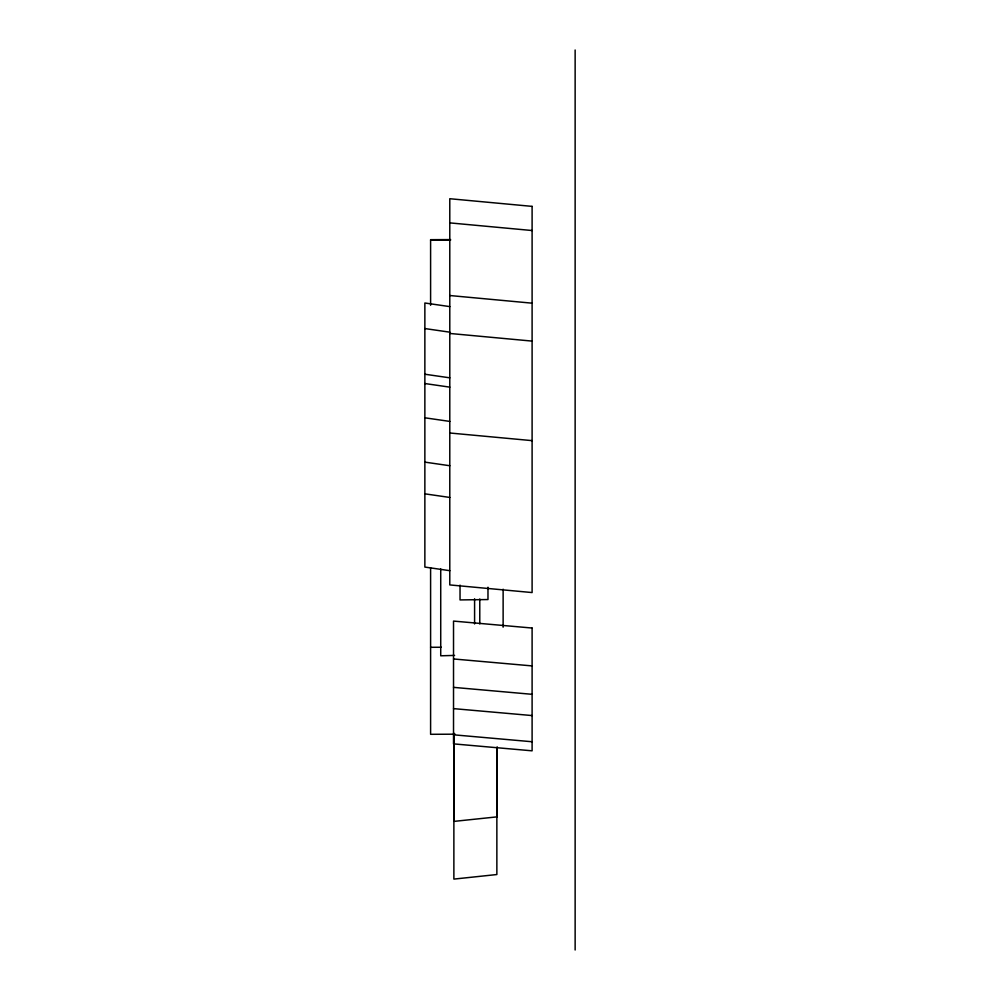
<?xml version="1.0" encoding="UTF-8"?>
<svg xmlns="http://www.w3.org/2000/svg" width="1000" height="1000" viewBox="0 0 1000 1000"><rect width="100%" height="100%" fill="white"/><g stroke="black" fill="none" stroke-linecap="round" stroke-linejoin="round"><path stroke-width="1.5" d="M454.575 655.413L440.725 655.8L440.725 568.975M450.562 239.587L430.6 239.675L430.6 305.275M430.6 240.25L450.562 240.175M430.6 647.3L441.35 647.25M455.163 734.188L430.6 734.3L430.6 567.762M453.525 658.962L532.1 665.913M453.525 687.362L532.1 694.312M453.525 708.625L532.1 715.562M453.525 734.8L532.1 741.75M449.787 222.887L532.1 230.525M449.787 295.525L532.1 303.175M449.787 333.462L532.1 341.1M449.787 433L532.1 440.637M449.825 306.613L424.862 303L424.862 567.075L449.825 570.688M424.862 328.562L449.825 332.175M424.862 374.225L449.825 377.837M424.862 383.537L449.825 387.15M424.862 417.8L449.825 421.413M424.862 462.125L449.825 465.737M424.862 493.837L449.825 497.45M575.138 50L575.138 950M503.125 589.188L503.125 627.2M497.175 746.825L497.175 816.85L454.188 821.363L454.188 733.337M496.863 747.925L496.863 874.538L453.875 879.1L453.875 733.812M487.975 587.225L487.975 599.55L460.037 599.925L460.037 585.112M479.775 598.987L479.775 623.925M474.588 598.775L474.588 623.962M532.1 628.038L453.525 621.087L453.525 743.875L532.1 750.825L532.1 628.038M532.1 206.375L449.787 198.725L449.787 584.925L532.1 592.562L532.1 206.375"/></g></svg>
